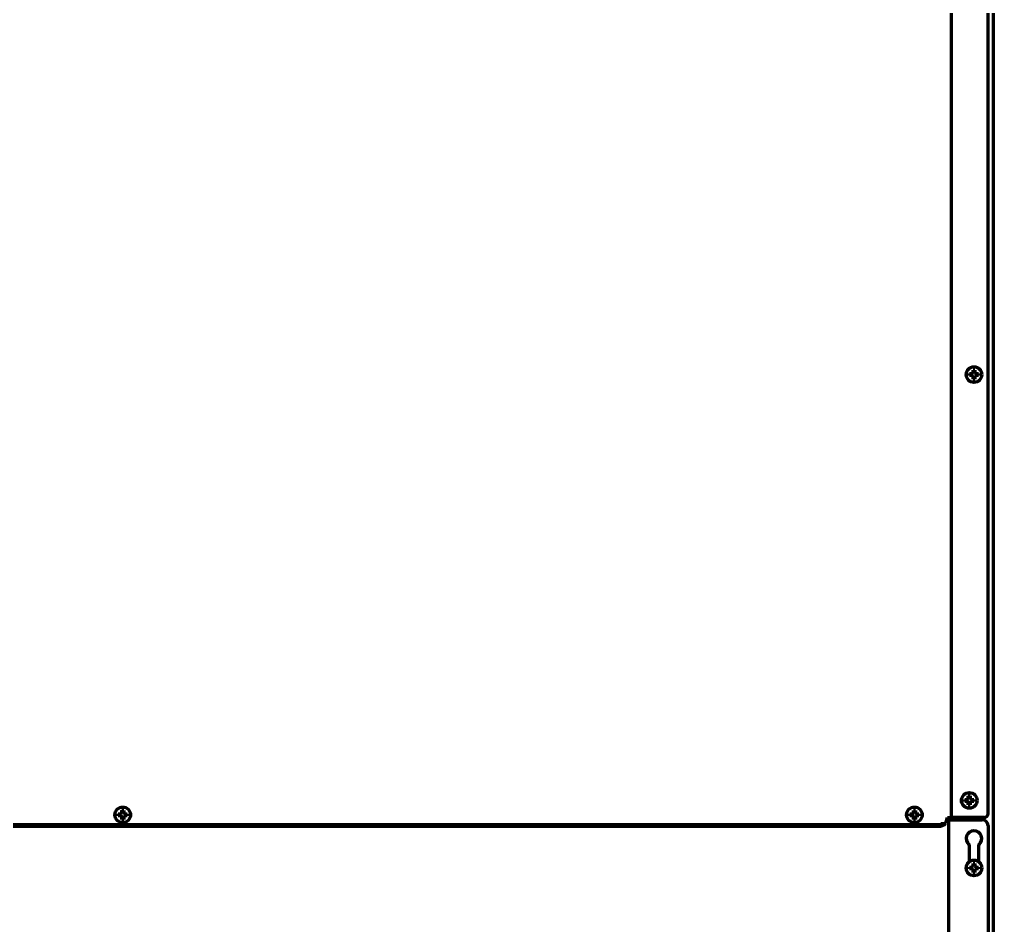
# Model space of a CAD drawing. Header units: inches. Extents: x -3055 to 7244, y 299 to 5591.
# Drawn here: x 6708.7 to 7207.6, y 2430 to 2893.8 of the extents above; entities that cross this region are included whole.
import ezdxf

# ---------------------------------------------------------------- set-up
doc = ezdxf.new("R2010")
doc.units = ezdxf.units.IN

msp = doc.modelspace()

# ---------------------------------------------------------------- linework, layer by layer
at = {"linetype": 'Continuous', "lineweight": 70}
for p, q in [((7207.57, 2146.62), (7207.57, 3798.15)), ((7204.77, 2487.22), (7204.77, 3788.2)), ((7185.87, 3783.27), (7185.87, 2485.22)), ((7195.27, 2712.02), (7195.27, 2712.52)), ((7195.27, 2711.52), (7195.27, 2712.02)), ((7199.87, 2712.52), (7199.87, 2712.02)), ((7199.87, 2712.02), (7199.87, 2711.52)), ((7192.87, 2494.02), (7192.87, 2494.52)), ((7197.47, 2494.52), (7197.47, 2494.02)), ((7192.87, 2493.52), (7192.87, 2494.02)), ((7197.47, 2494.02), (7197.47, 2493.52)), ((6759.27, 2486.62), (6759.27, 2487.12)), ((6759.27, 2486.12), (6759.27, 2486.62)), ((6763.87, 2487.12), (6763.87, 2486.62)), ((6763.87, 2486.62), (6763.87, 2486.12)), ((7164.77, 2486.62), (7164.77, 2487.12)), ((7164.77, 2486.12), (7164.77, 2486.62)), ((7169.37, 2487.12), (7169.37, 2486.62)), ((7169.37, 2486.62), (7169.37, 2486.12)), ((7183.1, 2482.54), (7184.07, 2485.22)), ((7184.07, 2485.22), (7185.87, 2485.22)), ((7184.57, 2485.22), (7184.57, 2167.62)), ((7186.87, 2485.22), (7185.87, 2485.22)), ((7202.77, 2485.22), (7186.87, 2485.22)), ((6344.93, 2481.67), (7178.22, 2481.67)), ((6344.93, 2480.87), (7178.22, 2480.87)), ((7181.22, 2482.96), (7181.22, 2481.96)), ((7181.22, 2481.96), (7181.22, 2481.78)), ((7181.22, 2481.78), (7181.22, 2480.98)), ((7184.57, 2484.12), (7185.57, 2484.12)), ((7185.57, 2484.12), (7201.77, 2484.12)), ((7204.77, 2481.12), (7204.77, 2172.42)), ((7195.32, 2462.73), (7195.32, 2470.62)), ((7199.82, 2470.62), (7199.82, 2462.73)), ((7195.27, 2459.42), (7195.27, 2459.92)), ((7199.87, 2459.92), (7199.87, 2459.42)), ((7195.27, 2458.92), (7195.27, 2459.42)), ((7199.87, 2459.42), (7199.87, 2458.92))]:
    msp.add_line(p, q, dxfattribs=at)
for centre in [(7197.57, 2712.02), (7195.17, 2494.02), (6761.57, 2486.62), (7167.07, 2486.62), (7197.57, 2459.42)]:
    msp.add_circle(centre, 4, dxfattribs=at)
for centre, radius, start, end in [((7202.77, 2487.22), 2, 270, 0), ((7181.22, 2483.22), 2, 270, 340), ((7201.77, 2481.12), 3, 0, 90), ((7197.57, 2474.42), 4, 310.5416, 229.4584), ((7194.32, 2470.62), 1, 0, 49.4584), ((7200.82, 2470.62), 1, 130.5416, 180)]:
    msp.add_arc(centre, radius, start, end, dxfattribs=at)
for centre, major_axis, start_param, end_param in [((7178.22, 2481.78), (-3, 0), 1.570796, 3.141593), ((7178.22, 2480.98), (3, 0), 4.712389, 6.283185)]:
    msp.add_ellipse(centre, major_axis=major_axis, ratio=0.034899, start_param=start_param, end_param=end_param, dxfattribs=at)
for points in [[(7197.07, 2713.02), (7197.07, 2713.08), (7197.07, 2713.19), (7197.07, 2713.35), (7197.07, 2713.51), (7197.07, 2713.66), (7197.07, 2713.81), (7197.07, 2713.97), (7197.07, 2714.14), (7197.07, 2714.26), (7197.07, 2714.32)], [(7197.07, 2714.32), (7197.24, 2714.32), (7197.57, 2714.32), (7197.91, 2714.32), (7198.07, 2714.32)], [(7196.57, 2711.52), (7196.52, 2711.52), (7196.41, 2711.52), (7196.25, 2711.52), (7196.09, 2711.52), (7195.93, 2711.52), (7195.78, 2711.52), (7195.63, 2711.52), (7195.46, 2711.52), (7195.34, 2711.52), (7195.27, 2711.52)], [(7196.57, 2712.52), (7196.6, 2712.55), (7196.64, 2712.59), (7196.72, 2712.67), (7196.79, 2712.74), (7196.86, 2712.81), (7196.93, 2712.88), (7197, 2712.95), (7197.05, 2713), (7197.07, 2713.02)], [(7197.07, 2711.02), (7197.05, 2711.05), (7197, 2711.1), (7196.92, 2711.17), (7196.85, 2711.25), (7196.78, 2711.32), (7196.71, 2711.39), (7196.64, 2711.45), (7196.6, 2711.5), (7196.57, 2711.52)], [(7198.07, 2709.72), (7197.91, 2709.72), (7197.57, 2709.72), (7197.24, 2709.72), (7197.07, 2709.72)], [(7198.07, 2713.02), (7198.1, 2713), (7198.15, 2712.95), (7198.22, 2712.87), (7198.3, 2712.8), (7198.37, 2712.73), (7198.44, 2712.66), (7198.5, 2712.59), (7198.55, 2712.55), (7198.57, 2712.52)], [(7198.57, 2711.52), (7198.55, 2711.5), (7198.5, 2711.45), (7198.43, 2711.38), (7198.36, 2711.31), (7198.29, 2711.24), (7198.22, 2711.17), (7198.14, 2711.09), (7198.1, 2711.05), (7198.07, 2711.02)], [(7198.07, 2711.02), (7198.07, 2710.97), (7198.07, 2710.86), (7198.07, 2710.7), (7198.07, 2710.54), (7198.07, 2710.39), (7198.07, 2710.23), (7198.07, 2710.08), (7198.07, 2709.91), (7198.07, 2709.79), (7198.07, 2709.72)], [(7198.57, 2712.52), (7198.63, 2712.52), (7198.74, 2712.52), (7198.9, 2712.52), (7199.06, 2712.52), (7199.21, 2712.52), (7199.36, 2712.52), (7199.52, 2712.52), (7199.69, 2712.52), (7199.81, 2712.52), (7199.87, 2712.52)], [(7194.17, 2494.52), (7194.2, 2494.55), (7194.24, 2494.59), (7194.32, 2494.67), (7194.39, 2494.74), (7194.46, 2494.81), (7194.53, 2494.88), (7194.6, 2494.95), (7194.65, 2495), (7194.67, 2495.02)], [(7194.67, 2495.02), (7194.67, 2495.08), (7194.67, 2495.19), (7194.67, 2495.35), (7194.67, 2495.51), (7194.67, 2495.66), (7194.67, 2495.81), (7194.67, 2495.97), (7194.67, 2496.14), (7194.67, 2496.26), (7194.67, 2496.32)], [(7194.67, 2496.32), (7194.84, 2496.32), (7195.17, 2496.32), (7195.51, 2496.32), (7195.67, 2496.32)], [(7195.67, 2495.02), (7195.7, 2495), (7195.75, 2494.95), (7195.82, 2494.87), (7195.9, 2494.8), (7195.97, 2494.73), (7196.04, 2494.66), (7196.1, 2494.59), (7196.15, 2494.55), (7196.17, 2494.52)], [(7196.17, 2494.52), (7196.23, 2494.52), (7196.34, 2494.52), (7196.5, 2494.52), (7196.66, 2494.52), (7196.81, 2494.52), (7196.96, 2494.52), (7197.12, 2494.52), (7197.29, 2494.52), (7197.41, 2494.52), (7197.47, 2494.52)], [(7194.17, 2493.52), (7194.12, 2493.52), (7194.01, 2493.52), (7193.85, 2493.52), (7193.69, 2493.52), (7193.53, 2493.52), (7193.38, 2493.52), (7193.23, 2493.52), (7193.06, 2493.52), (7192.94, 2493.52), (7192.87, 2493.52)], [(7194.67, 2493.02), (7194.65, 2493.05), (7194.6, 2493.1), (7194.52, 2493.17), (7194.45, 2493.25), (7194.38, 2493.32), (7194.31, 2493.39), (7194.24, 2493.45), (7194.2, 2493.5), (7194.17, 2493.52)], [(7195.67, 2491.72), (7195.51, 2491.72), (7195.17, 2491.72), (7194.84, 2491.72), (7194.67, 2491.72)], [(7196.17, 2493.52), (7196.15, 2493.5), (7196.1, 2493.45), (7196.03, 2493.38), (7195.96, 2493.31), (7195.89, 2493.24), (7195.82, 2493.17), (7195.74, 2493.09), (7195.7, 2493.05), (7195.67, 2493.02)], [(7195.67, 2493.02), (7195.67, 2492.97), (7195.67, 2492.86), (7195.67, 2492.7), (7195.67, 2492.54), (7195.67, 2492.39), (7195.67, 2492.23), (7195.67, 2492.08), (7195.67, 2491.91), (7195.67, 2491.79), (7195.67, 2491.72)], [(6760.57, 2486.12), (6760.52, 2486.12), (6760.41, 2486.12), (6760.25, 2486.12), (6760.09, 2486.12), (6759.93, 2486.12), (6759.78, 2486.12), (6759.63, 2486.12), (6759.46, 2486.12), (6759.34, 2486.12), (6759.27, 2486.12)], [(6760.57, 2487.12), (6760.6, 2487.15), (6760.64, 2487.19), (6760.72, 2487.27), (6760.79, 2487.34), (6760.86, 2487.41), (6760.93, 2487.48), (6761, 2487.55), (6761.05, 2487.6), (6761.07, 2487.62)], [(6761.07, 2485.62), (6761.05, 2485.65), (6761, 2485.7), (6760.92, 2485.77), (6760.85, 2485.85), (6760.78, 2485.92), (6760.71, 2485.99), (6760.64, 2486.05), (6760.6, 2486.1), (6760.57, 2486.12)], [(6761.07, 2487.62), (6761.07, 2487.68), (6761.07, 2487.79), (6761.07, 2487.95), (6761.07, 2488.11), (6761.07, 2488.26), (6761.07, 2488.41), (6761.07, 2488.57), (6761.07, 2488.74), (6761.07, 2488.86), (6761.07, 2488.92)], [(6761.07, 2488.92), (6761.24, 2488.92), (6761.57, 2488.92), (6761.91, 2488.92), (6762.07, 2488.92)], [(6762.07, 2487.62), (6762.1, 2487.6), (6762.15, 2487.55), (6762.22, 2487.47), (6762.3, 2487.4), (6762.37, 2487.33), (6762.44, 2487.26), (6762.5, 2487.19), (6762.55, 2487.15), (6762.57, 2487.12)], [(6762.57, 2486.12), (6762.55, 2486.1), (6762.5, 2486.05), (6762.43, 2485.98), (6762.36, 2485.91), (6762.29, 2485.84), (6762.22, 2485.77), (6762.14, 2485.69), (6762.1, 2485.65), (6762.07, 2485.62)], [(6762.07, 2485.62), (6762.07, 2485.57), (6762.07, 2485.46), (6762.07, 2485.3), (6762.07, 2485.14), (6762.07, 2484.99), (6762.07, 2484.83), (6762.07, 2484.68), (6762.07, 2484.51), (6762.07, 2484.39), (6762.07, 2484.32)], [(6762.57, 2487.12), (6762.63, 2487.12), (6762.74, 2487.12), (6762.9, 2487.12), (6763.06, 2487.12), (6763.21, 2487.12), (6763.36, 2487.12), (6763.52, 2487.12), (6763.69, 2487.12), (6763.81, 2487.12), (6763.87, 2487.12)], [(7166.07, 2486.12), (7166.02, 2486.12), (7165.91, 2486.12), (7165.75, 2486.12), (7165.59, 2486.12), (7165.43, 2486.12), (7165.28, 2486.12), (7165.13, 2486.12), (7164.96, 2486.12), (7164.84, 2486.12), (7164.77, 2486.12)], [(7166.07, 2487.12), (7166.1, 2487.15), (7166.14, 2487.19), (7166.22, 2487.27), (7166.29, 2487.34), (7166.36, 2487.41), (7166.43, 2487.48), (7166.5, 2487.55), (7166.55, 2487.6), (7166.57, 2487.62)], [(7166.57, 2485.62), (7166.55, 2485.65), (7166.5, 2485.7), (7166.42, 2485.77), (7166.35, 2485.85), (7166.28, 2485.92), (7166.21, 2485.99), (7166.14, 2486.05), (7166.1, 2486.1), (7166.07, 2486.12)], [(7166.57, 2487.62), (7166.57, 2487.68), (7166.57, 2487.79), (7166.57, 2487.95), (7166.57, 2488.11), (7166.57, 2488.26), (7166.57, 2488.41), (7166.57, 2488.57), (7166.57, 2488.74), (7166.57, 2488.86), (7166.57, 2488.92)], [(7166.57, 2488.92), (7166.74, 2488.92), (7167.07, 2488.92), (7167.41, 2488.92), (7167.57, 2488.92)], [(7167.57, 2487.62), (7167.6, 2487.6), (7167.65, 2487.55), (7167.72, 2487.47), (7167.8, 2487.4), (7167.87, 2487.33), (7167.94, 2487.26), (7168, 2487.19), (7168.05, 2487.15), (7168.07, 2487.12)], [(7168.07, 2486.12), (7168.05, 2486.1), (7168, 2486.05), (7167.93, 2485.98), (7167.86, 2485.91), (7167.79, 2485.84), (7167.72, 2485.77), (7167.64, 2485.69), (7167.6, 2485.65), (7167.57, 2485.62)], [(7167.57, 2485.62), (7167.57, 2485.57), (7167.57, 2485.46), (7167.57, 2485.3), (7167.57, 2485.14), (7167.57, 2484.99), (7167.57, 2484.83), (7167.57, 2484.68), (7167.57, 2484.51), (7167.57, 2484.39), (7167.57, 2484.32)], [(7168.07, 2487.12), (7168.13, 2487.12), (7168.24, 2487.12), (7168.4, 2487.12), (7168.56, 2487.12), (7168.71, 2487.12), (7168.86, 2487.12), (7169.02, 2487.12), (7169.19, 2487.12), (7169.31, 2487.12), (7169.37, 2487.12)], [(6762.07, 2484.32), (6761.91, 2484.32), (6761.57, 2484.32), (6761.24, 2484.32), (6761.07, 2484.32)], [(7167.57, 2484.32), (7167.41, 2484.32), (7167.07, 2484.32), (7166.74, 2484.32), (7166.57, 2484.32)], [(7196.57, 2459.92), (7196.6, 2459.95), (7196.64, 2459.99), (7196.72, 2460.07), (7196.79, 2460.14), (7196.86, 2460.21), (7196.93, 2460.28), (7197, 2460.35), (7197.05, 2460.4), (7197.07, 2460.42)], [(7197.07, 2460.42), (7197.07, 2460.48), (7197.07, 2460.59), (7197.07, 2460.75), (7197.07, 2460.91), (7197.07, 2461.06), (7197.07, 2461.21), (7197.07, 2461.37), (7197.07, 2461.54), (7197.07, 2461.66), (7197.07, 2461.72)], [(7197.07, 2461.72), (7197.24, 2461.72), (7197.57, 2461.72), (7197.91, 2461.72), (7198.07, 2461.72)], [(7198.07, 2460.42), (7198.1, 2460.4), (7198.15, 2460.35), (7198.22, 2460.27), (7198.3, 2460.2), (7198.37, 2460.13), (7198.44, 2460.06), (7198.5, 2459.99), (7198.55, 2459.95), (7198.57, 2459.92)], [(7198.57, 2459.92), (7198.63, 2459.92), (7198.74, 2459.92), (7198.9, 2459.92), (7199.06, 2459.92), (7199.21, 2459.92), (7199.36, 2459.92), (7199.52, 2459.92), (7199.69, 2459.92), (7199.81, 2459.92), (7199.87, 2459.92)], [(7196.57, 2458.92), (7196.52, 2458.92), (7196.41, 2458.92), (7196.25, 2458.92), (7196.09, 2458.92), (7195.93, 2458.92), (7195.78, 2458.92), (7195.63, 2458.92), (7195.46, 2458.92), (7195.34, 2458.92), (7195.27, 2458.92)], [(7197.07, 2458.42), (7197.05, 2458.45), (7197, 2458.5), (7196.92, 2458.57), (7196.85, 2458.65), (7196.78, 2458.72), (7196.71, 2458.79), (7196.64, 2458.85), (7196.6, 2458.9), (7196.57, 2458.92)], [(7198.07, 2457.12), (7197.91, 2457.12), (7197.57, 2457.12), (7197.24, 2457.12), (7197.07, 2457.12)], [(7198.57, 2458.92), (7198.55, 2458.9), (7198.5, 2458.85), (7198.43, 2458.78), (7198.36, 2458.71), (7198.29, 2458.64), (7198.22, 2458.57), (7198.14, 2458.49), (7198.1, 2458.45), (7198.07, 2458.42)], [(7198.07, 2458.42), (7198.07, 2458.37), (7198.07, 2458.26), (7198.07, 2458.1), (7198.07, 2457.94), (7198.07, 2457.79), (7198.07, 2457.63), (7198.07, 2457.48), (7198.07, 2457.31), (7198.07, 2457.19), (7198.07, 2457.12)]]:
    msp.add_open_spline(points, degree=3, dxfattribs=at)
for points in [[(7198.07, 2714.32), (7198.07, 2714.12), (7198.07, 2713.91), (7198.07, 2713.59), (7198.07, 2713.48), (7198.07, 2713.25), (7198.07, 2713.14), (7198.07, 2713.02)], [(7195.27, 2712.52), (7195.48, 2712.52), (7195.69, 2712.52), (7196.01, 2712.52), (7196.12, 2712.52), (7196.34, 2712.52), (7196.46, 2712.52), (7196.57, 2712.52)], [(7197.07, 2709.72), (7197.07, 2709.93), (7197.07, 2710.14), (7197.07, 2710.46), (7197.07, 2710.57), (7197.07, 2710.79), (7197.07, 2710.91), (7197.07, 2711.02)], [(7199.87, 2711.52), (7199.67, 2711.52), (7199.46, 2711.52), (7199.14, 2711.52), (7199.03, 2711.52), (7198.8, 2711.52), (7198.69, 2711.52), (7198.57, 2711.52)], [(7192.87, 2494.52), (7193.08, 2494.52), (7193.29, 2494.52), (7193.61, 2494.52), (7193.72, 2494.52), (7193.94, 2494.52), (7194.06, 2494.52), (7194.17, 2494.52)], [(7195.67, 2496.32), (7195.67, 2496.12), (7195.67, 2495.91), (7195.67, 2495.59), (7195.67, 2495.48), (7195.67, 2495.25), (7195.67, 2495.14), (7195.67, 2495.02)], [(7194.67, 2491.72), (7194.67, 2491.93), (7194.67, 2492.14), (7194.67, 2492.46), (7194.67, 2492.57), (7194.67, 2492.79), (7194.67, 2492.91), (7194.67, 2493.02)], [(7197.47, 2493.52), (7197.27, 2493.52), (7197.06, 2493.52), (7196.74, 2493.52), (7196.63, 2493.52), (7196.4, 2493.52), (7196.29, 2493.52), (7196.17, 2493.52)], [(6759.27, 2487.12), (6759.48, 2487.12), (6759.69, 2487.12), (6760.01, 2487.12), (6760.12, 2487.12), (6760.34, 2487.12), (6760.46, 2487.12), (6760.57, 2487.12)], [(6761.07, 2484.32), (6761.07, 2484.53), (6761.07, 2484.74), (6761.07, 2485.06), (6761.07, 2485.17), (6761.07, 2485.39), (6761.07, 2485.51), (6761.07, 2485.62)], [(6762.07, 2488.92), (6762.07, 2488.72), (6762.07, 2488.51), (6762.07, 2488.19), (6762.07, 2488.08), (6762.07, 2487.85), (6762.07, 2487.74), (6762.07, 2487.62)], [(6763.87, 2486.12), (6763.67, 2486.12), (6763.46, 2486.12), (6763.14, 2486.12), (6763.03, 2486.12), (6762.8, 2486.12), (6762.69, 2486.12), (6762.57, 2486.12)], [(7164.77, 2487.12), (7164.98, 2487.12), (7165.19, 2487.12), (7165.51, 2487.12), (7165.62, 2487.12), (7165.84, 2487.12), (7165.96, 2487.12), (7166.07, 2487.12)], [(7166.57, 2484.32), (7166.57, 2484.53), (7166.57, 2484.74), (7166.57, 2485.06), (7166.57, 2485.17), (7166.57, 2485.39), (7166.57, 2485.51), (7166.57, 2485.62)], [(7167.57, 2488.92), (7167.57, 2488.72), (7167.57, 2488.51), (7167.57, 2488.19), (7167.57, 2488.08), (7167.57, 2487.85), (7167.57, 2487.74), (7167.57, 2487.62)], [(7169.37, 2486.12), (7169.17, 2486.12), (7168.96, 2486.12), (7168.64, 2486.12), (7168.53, 2486.12), (7168.3, 2486.12), (7168.19, 2486.12), (7168.07, 2486.12)], [(7195.27, 2459.92), (7195.48, 2459.92), (7195.69, 2459.92), (7196.01, 2459.92), (7196.12, 2459.92), (7196.34, 2459.92), (7196.46, 2459.92), (7196.57, 2459.92)], [(7198.07, 2461.72), (7198.07, 2461.52), (7198.07, 2461.31), (7198.07, 2460.99), (7198.07, 2460.88), (7198.07, 2460.65), (7198.07, 2460.54), (7198.07, 2460.42)], [(7197.07, 2457.12), (7197.07, 2457.33), (7197.07, 2457.54), (7197.07, 2457.86), (7197.07, 2457.97), (7197.07, 2458.19), (7197.07, 2458.31), (7197.07, 2458.42)], [(7199.87, 2458.92), (7199.67, 2458.92), (7199.46, 2458.92), (7199.14, 2458.92), (7199.03, 2458.92), (7198.8, 2458.92), (7198.69, 2458.92), (7198.57, 2458.92)]]:
    msp.add_open_spline(points, degree=3, knots=[0, 0, 0, 0, 0.5, 0.5, 0.75, 0.75, 1, 1, 1, 1], dxfattribs=at)

doc.saveas('drawing.dxf')
